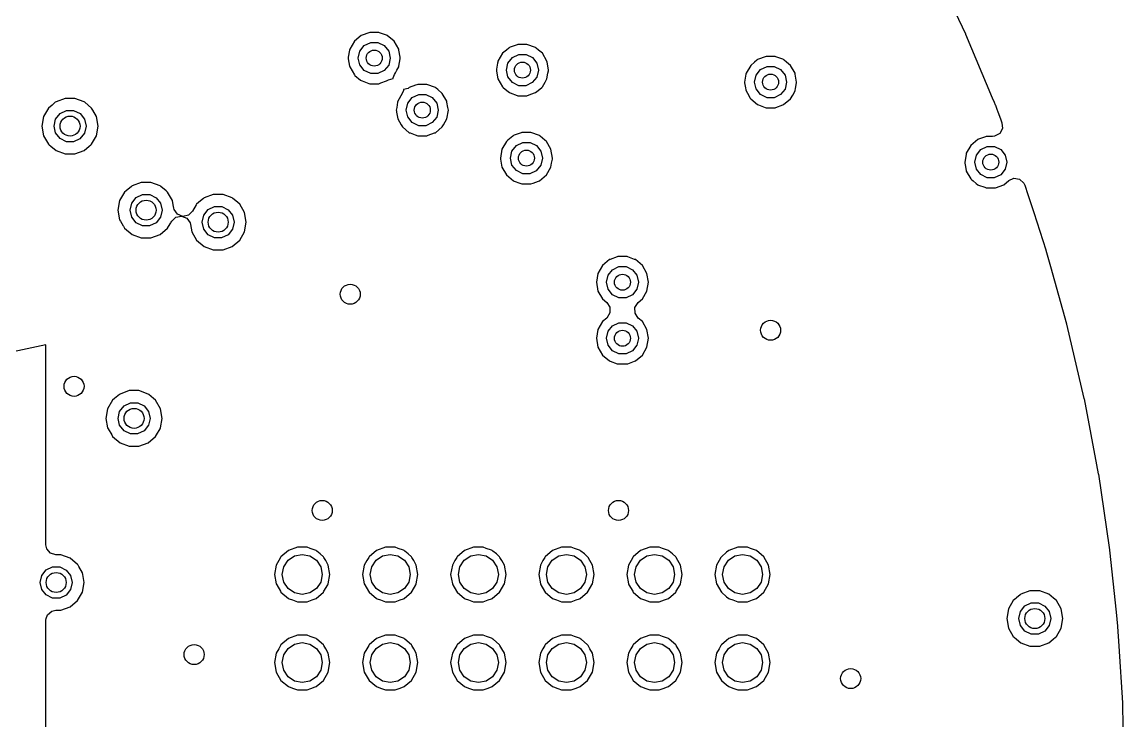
# Model space of a CAD drawing. Extents: x 115.8 to 161.6, y -138.2 to -92.4.
# Drawn here: x 147.8 to 161.55, y -114.53 to -105.8 of the extents above; entities that cross this region are included whole.
import ezdxf

# ---------------------------------------------------------------- set-up
doc = ezdxf.new("R2010")
doc.units = 0
doc.layers.add('BLACK', color=7, linetype='CONTINUOUS')

msp = doc.modelspace()

# ---------------------------------------------------------------- linework, layer by layer
at = {"layer": 'BLACK', "linetype": 'CONTINUOUS'}
for p, q in [((159.177, -105.085), (159.584, -105.949)), ((152.037, -105.968), (151.951, -106.041)), ((152.048, -105.964), (152.037, -105.968)), ((152.133, -105.933), (152.048, -105.964)), ((152.048, -105.964), (152.048, -105.964)), ((152.143, -105.929), (152.133, -105.933)), ((152.133, -105.933), (152.133, -105.933)), ((152.257, -105.929), (152.143, -105.929)), ((152.267, -105.933), (152.257, -105.929)), ((152.352, -105.964), (152.267, -105.933)), ((152.267, -105.933), (152.267, -105.933)), ((152.363, -105.968), (152.352, -105.964)), ((152.352, -105.964), (152.352, -105.964)), ((152.449, -106.041), (152.363, -105.968)), ((159.584, -105.949), (159.586, -105.953)), ((159.586, -105.953), (159.919, -106.746)), ((151.892, -106.15), (151.876, -106.239)), ((151.894, -106.139), (151.892, -106.15)), ((151.892, -106.15), (151.892, -106.15)), ((151.951, -106.041), (151.894, -106.139)), ((152.02, -106.163), (152.075, -106.093)), ((152.075, -106.093), (152.156, -106.055)), ((152.156, -106.055), (152.245, -106.055)), ((152.245, -106.055), (152.325, -106.094)), ((152.325, -106.094), (152.38, -106.163)), ((152.506, -106.139), (152.449, -106.041)), ((152.508, -106.15), (152.506, -106.139)), ((152.524, -106.239), (152.508, -106.15)), ((152.508, -106.15), (152.508, -106.15)), ((153.85, -106.15), (153.801, -106.191)), ((153.879, -106.125), (153.85, -106.15)), ((153.887, -106.118), (153.879, -106.125)), ((153.898, -106.114), (153.887, -106.118)), ((153.983, -106.083), (153.898, -106.114)), ((153.898, -106.114), (153.898, -106.114)), ((153.993, -106.079), (153.983, -106.083)), ((153.983, -106.083), (153.983, -106.083)), ((154.107, -106.079), (153.993, -106.079)), ((154.117, -106.083), (154.107, -106.079)), ((154.202, -106.114), (154.117, -106.083)), ((154.117, -106.083), (154.117, -106.083)), ((154.213, -106.118), (154.202, -106.114)), ((154.202, -106.114), (154.202, -106.114)), ((154.221, -106.125), (154.213, -106.118)), ((154.25, -106.15), (154.221, -106.125)), ((154.299, -106.191), (154.25, -106.15)), ((151.876, -106.239), (151.875, -106.25)), ((151.875, -106.25), (151.876, -106.261)), ((151.876, -106.261), (151.892, -106.35)), ((152, -106.25), (152.02, -106.163)), ((152.02, -106.336), (152, -106.25)), ((152.38, -106.163), (152.4, -106.25)), ((152.4, -106.251), (152.38, -106.337)), ((152.4, -106.25), (152.4, -106.251)), ((152.508, -106.35), (152.524, -106.261)), ((152.525, -106.25), (152.524, -106.239)), ((152.524, -106.261), (152.525, -106.25)), ((153.744, -106.289), (153.742, -106.3)), ((153.801, -106.191), (153.744, -106.289)), ((153.87, -106.313), (153.925, -106.243)), ((153.925, -106.243), (154.006, -106.205)), ((154.006, -106.205), (154.095, -106.205)), ((154.095, -106.205), (154.175, -106.244)), ((154.175, -106.244), (154.23, -106.313)), ((154.356, -106.289), (154.299, -106.191)), ((154.358, -106.3), (154.356, -106.289)), ((156.979, -106.275), (156.95, -106.3)), ((156.987, -106.268), (156.979, -106.275)), ((156.998, -106.264), (156.987, -106.268)), ((157.083, -106.233), (156.998, -106.264)), ((156.998, -106.264), (156.998, -106.264)), ((157.093, -106.23), (157.083, -106.233)), ((157.083, -106.233), (157.083, -106.233)), ((157.207, -106.23), (157.093, -106.23)), ((157.217, -106.233), (157.207, -106.23)), ((157.302, -106.264), (157.217, -106.233)), ((157.217, -106.233), (157.217, -106.233)), ((157.313, -106.268), (157.302, -106.264)), ((157.302, -106.264), (157.302, -106.264)), ((157.321, -106.275), (157.313, -106.268)), ((157.35, -106.3), (157.321, -106.275)), ((151.892, -106.35), (151.894, -106.361)), ((151.894, -106.361), (151.951, -106.459)), ((152.075, -106.406), (152.02, -106.336)), ((152.155, -106.445), (152.075, -106.406)), ((152.324, -106.407), (152.244, -106.445)), ((152.38, -106.337), (152.324, -106.407)), ((152.464, -106.433), (152.483, -106.4)), ((152.483, -106.4), (152.506, -106.361)), ((152.506, -106.361), (152.508, -106.35)), ((153.727, -106.387), (153.725, -106.4)), ((153.725, -106.4), (153.726, -106.411)), ((153.726, -106.411), (153.731, -106.439)), ((153.74, -106.313), (153.727, -106.387)), ((153.742, -106.3), (153.74, -106.313)), ((153.742, -106.3), (153.742, -106.3)), ((153.85, -106.4), (153.87, -106.313)), ((153.87, -106.486), (153.85, -106.4)), ((154.23, -106.313), (154.25, -106.4)), ((154.25, -106.401), (154.23, -106.487)), ((154.25, -106.4), (154.25, -106.401)), ((154.37, -106.371), (154.358, -106.3)), ((154.358, -106.3), (154.358, -106.3)), ((154.369, -106.439), (154.374, -106.411)), ((154.375, -106.4), (154.37, -106.371)), ((154.374, -106.411), (154.375, -106.4)), ((156.901, -106.341), (156.844, -106.439)), ((156.95, -106.3), (156.901, -106.341)), ((156.97, -106.463), (157.025, -106.393)), ((157.025, -106.393), (157.106, -106.355)), ((157.106, -106.355), (157.195, -106.355)), ((157.195, -106.355), (157.275, -106.394)), ((157.275, -106.394), (157.33, -106.463)), ((157.399, -106.341), (157.35, -106.3)), ((157.456, -106.439), (157.399, -106.341)), ((151.951, -106.459), (151.959, -106.466)), ((151.959, -106.466), (152.029, -106.525)), ((152.029, -106.525), (152.037, -106.532)), ((152.037, -106.532), (152.048, -106.536)), ((152.048, -106.536), (152.048, -106.536)), ((152.048, -106.536), (152.133, -106.567)), ((152.244, -106.445), (152.155, -106.445)), ((152.257, -106.57), (152.283, -106.561)), ((152.283, -106.561), (152.352, -106.536)), ((152.352, -106.536), (152.363, -106.532)), ((152.363, -106.532), (152.371, -106.525)), ((152.371, -106.525), (152.377, -106.521)), ((152.377, -106.521), (152.437, -106.507)), ((152.436, -106.496), (152.451, -106.457)), ((152.437, -106.507), (152.436, -106.496)), ((152.451, -106.457), (152.464, -106.433)), ((153.731, -106.439), (153.744, -106.511)), ((153.744, -106.511), (153.801, -106.609)), ((153.925, -106.556), (153.87, -106.486)), ((154.005, -106.595), (153.925, -106.556)), ((154.174, -106.557), (154.094, -106.595)), ((154.23, -106.487), (154.174, -106.557)), ((154.299, -106.609), (154.333, -106.55)), ((154.333, -106.55), (154.356, -106.511)), ((154.356, -106.511), (154.369, -106.439)), ((156.829, -106.525), (156.825, -106.55)), ((156.825, -106.55), (156.826, -106.561)), ((156.826, -106.561), (156.837, -106.623)), ((156.842, -106.45), (156.829, -106.525)), ((156.844, -106.439), (156.842, -106.45)), ((156.842, -106.45), (156.842, -106.45)), ((156.95, -106.55), (156.97, -106.463)), ((156.97, -106.636), (156.95, -106.55)), ((157.33, -106.463), (157.35, -106.55)), ((157.35, -106.551), (157.33, -106.637)), ((157.35, -106.55), (157.35, -106.551)), ((157.458, -106.45), (157.456, -106.439)), ((157.471, -106.525), (157.458, -106.45)), ((157.458, -106.45), (157.458, -106.45)), ((157.461, -106.631), (157.474, -106.561)), ((157.475, -106.55), (157.471, -106.525)), ((157.474, -106.561), (157.475, -106.55)), ((152.133, -106.567), (152.143, -106.57)), ((152.143, -106.57), (152.257, -106.57)), ((152.549, -106.693), (152.494, -106.789)), ((152.564, -106.654), (152.549, -106.693)), ((152.623, -106.629), (152.563, -106.643)), ((152.563, -106.643), (152.564, -106.654)), ((152.629, -106.625), (152.623, -106.629)), ((152.637, -106.618), (152.629, -106.625)), ((152.714, -106.59), (152.637, -106.618)), ((152.733, -106.583), (152.714, -106.59)), ((152.743, -106.579), (152.733, -106.583)), ((152.733, -106.583), (152.733, -106.583)), ((152.857, -106.579), (152.743, -106.579)), ((152.867, -106.583), (152.857, -106.579)), ((152.952, -106.614), (152.867, -106.583)), ((152.867, -106.583), (152.867, -106.583)), ((152.963, -106.618), (152.952, -106.614)), ((152.952, -106.614), (152.952, -106.614)), ((152.971, -106.625), (152.963, -106.618)), ((152.993, -106.643), (152.971, -106.625)), ((153.049, -106.691), (152.993, -106.643)), ((153.106, -106.789), (153.049, -106.691)), ((153.801, -106.609), (153.809, -106.616)), ((153.809, -106.616), (153.854, -106.654)), ((153.854, -106.654), (153.887, -106.682)), ((153.887, -106.682), (153.898, -106.686)), ((153.898, -106.686), (153.898, -106.686)), ((153.898, -106.686), (153.983, -106.717)), ((154.094, -106.595), (154.005, -106.595)), ((154.136, -106.71), (154.202, -106.686)), ((154.202, -106.686), (154.213, -106.682)), ((154.202, -106.686), (154.202, -106.686)), ((154.213, -106.682), (154.246, -106.654)), ((154.246, -106.654), (154.291, -106.616)), ((154.291, -106.616), (154.299, -106.609)), ((156.837, -106.623), (156.842, -106.648)), ((156.842, -106.648), (156.844, -106.661)), ((156.844, -106.661), (156.876, -106.717)), ((157.025, -106.706), (156.97, -106.636)), ((157.33, -106.637), (157.274, -106.707)), ((157.426, -106.712), (157.456, -106.661)), ((157.456, -106.661), (157.457, -106.654)), ((157.457, -106.654), (157.461, -106.631)), ((148.175, -106.838), (148.131, -106.874)), ((148.216, -106.803), (148.175, -106.838)), ((148.225, -106.796), (148.216, -106.803)), ((148.339, -106.754), (148.225, -106.796)), ((148.461, -106.754), (148.339, -106.754)), ((148.575, -106.796), (148.461, -106.754)), ((148.584, -106.803), (148.575, -106.796)), ((148.625, -106.838), (148.584, -106.803)), ((148.669, -106.874), (148.625, -106.838)), ((152.492, -106.8), (152.48, -106.867)), ((152.494, -106.789), (152.492, -106.8)), ((152.492, -106.8), (152.492, -106.8)), ((152.6, -106.9), (152.62, -106.813)), ((152.62, -106.813), (152.675, -106.743)), ((152.675, -106.743), (152.756, -106.705)), ((152.756, -106.705), (152.845, -106.705)), ((152.845, -106.705), (152.925, -106.744)), ((152.925, -106.744), (152.98, -106.813)), ((152.98, -106.813), (153, -106.9)), ((153.108, -106.8), (153.106, -106.789)), ((153.12, -106.867), (153.108, -106.8)), ((153.108, -106.8), (153.108, -106.8)), ((153.983, -106.717), (153.993, -106.721)), ((153.993, -106.721), (154.107, -106.721)), ((154.107, -106.721), (154.136, -106.71)), ((156.876, -106.717), (156.892, -106.745)), ((156.892, -106.745), (156.901, -106.759)), ((156.901, -106.759), (156.987, -106.832)), ((156.987, -106.832), (156.998, -106.836)), ((156.998, -106.836), (156.998, -106.836)), ((156.998, -106.836), (157.083, -106.867)), ((157.105, -106.745), (157.025, -106.706)), ((157.194, -106.745), (157.105, -106.745)), ((157.274, -106.707), (157.194, -106.745)), ((157.217, -106.867), (157.302, -106.836)), ((157.302, -106.836), (157.313, -106.832)), ((157.302, -106.836), (157.302, -106.836)), ((157.313, -106.832), (157.399, -106.759)), ((157.399, -106.759), (157.426, -106.712)), ((159.919, -106.746), (159.941, -106.8)), ((159.941, -106.8), (159.955, -106.833)), ((159.955, -106.833), (159.957, -106.838)), ((159.957, -106.838), (159.976, -106.889)), ((148.131, -106.874), (148.07, -106.98)), ((148.22, -107.013), (148.275, -106.943)), ((148.275, -106.943), (148.356, -106.905)), ((148.356, -106.905), (148.445, -106.905)), ((148.445, -106.905), (148.525, -106.944)), ((148.525, -106.944), (148.58, -107.013)), ((148.683, -106.9), (148.669, -106.874)), ((148.73, -106.98), (148.683, -106.9)), ((152.48, -106.867), (152.475, -106.9)), ((152.475, -106.9), (152.476, -106.911)), ((152.476, -106.911), (152.479, -106.927)), ((152.479, -106.927), (152.494, -107.011)), ((152.62, -106.986), (152.6, -106.9)), ((153, -106.901), (152.98, -106.987)), ((153, -106.9), (153, -106.901)), ((153.106, -107.011), (153.125, -106.9)), ((153.125, -106.9), (153.12, -106.867)), ((157.083, -106.867), (157.093, -106.87)), ((157.093, -106.87), (157.207, -106.87)), ((157.207, -106.87), (157.217, -106.867)), ((159.976, -106.889), (159.988, -106.921)), ((159.988, -106.921), (160.022, -107.011)), ((148.07, -106.98), (148.049, -107.1)), ((148.049, -107.1), (148.07, -107.22)), ((148.2, -107.1), (148.22, -107.013)), ((148.22, -107.186), (148.2, -107.1)), ((148.58, -107.013), (148.6, -107.1)), ((148.6, -107.101), (148.58, -107.187)), ((148.6, -107.1), (148.6, -107.101)), ((148.751, -107.1), (148.73, -106.98)), ((148.73, -107.22), (148.751, -107.1)), ((152.494, -107.011), (152.536, -107.083)), ((152.536, -107.083), (152.544, -107.098)), ((152.544, -107.098), (152.551, -107.109)), ((152.551, -107.109), (152.637, -107.182)), ((152.675, -107.056), (152.62, -106.986)), ((152.755, -107.095), (152.675, -107.056)), ((152.844, -107.095), (152.755, -107.095)), ((152.924, -107.057), (152.844, -107.095)), ((152.98, -106.987), (152.924, -107.057)), ((152.963, -107.182), (153.049, -107.109)), ((153.049, -107.109), (153.056, -107.098)), ((153.056, -107.098), (153.064, -107.083)), ((153.064, -107.083), (153.106, -107.011)), ((160.022, -107.011), (160.04, -107.06)), ((160.04, -107.06), (160.045, -107.13)), ((148.07, -107.22), (148.131, -107.326)), ((148.275, -107.256), (148.22, -107.186)), ((148.58, -107.187), (148.524, -107.257)), ((148.669, -107.326), (148.73, -107.22)), ((152.637, -107.182), (152.648, -107.186)), ((152.648, -107.186), (152.648, -107.186)), ((152.648, -107.186), (152.712, -107.209)), ((152.712, -107.209), (152.743, -107.221)), ((152.743, -107.221), (152.857, -107.221)), ((152.857, -107.221), (152.873, -107.214)), ((152.873, -107.214), (152.952, -107.186)), ((152.952, -107.186), (152.963, -107.182)), ((152.952, -107.186), (152.952, -107.186)), ((153.929, -107.225), (153.869, -107.275)), ((153.937, -107.218), (153.929, -107.225)), ((153.948, -107.214), (153.937, -107.218)), ((154.033, -107.183), (153.948, -107.214)), ((153.948, -107.214), (153.948, -107.214)), ((154.043, -107.179), (154.033, -107.183)), ((154.033, -107.183), (154.033, -107.183)), ((154.157, -107.179), (154.043, -107.179)), ((154.167, -107.183), (154.157, -107.179)), ((154.252, -107.214), (154.167, -107.183)), ((154.167, -107.183), (154.167, -107.183)), ((154.263, -107.218), (154.252, -107.214)), ((154.252, -107.214), (154.252, -107.214)), ((154.271, -107.225), (154.263, -107.218)), ((154.331, -107.275), (154.271, -107.225)), ((159.833, -107.233), (159.748, -107.264)), ((159.843, -107.23), (159.833, -107.233)), ((159.833, -107.233), (159.833, -107.233)), ((159.922, -107.23), (159.843, -107.23)), ((159.948, -107.227), (159.922, -107.23)), ((160.011, -107.193), (159.948, -107.227)), ((160.045, -107.13), (160.011, -107.193)), ((148.131, -107.326), (148.14, -107.333)), ((148.14, -107.333), (148.14, -107.333)), ((148.14, -107.333), (148.161, -107.35)), ((148.161, -107.35), (148.225, -107.404)), ((148.355, -107.295), (148.275, -107.256)), ((148.444, -107.295), (148.355, -107.295)), ((148.524, -107.257), (148.444, -107.295)), ((148.575, -107.404), (148.639, -107.35)), ((148.639, -107.35), (148.66, -107.333)), ((148.66, -107.333), (148.669, -107.326)), ((148.66, -107.333), (148.66, -107.333)), ((153.794, -107.389), (153.775, -107.5)), ((153.851, -107.291), (153.794, -107.389)), ((153.869, -107.275), (153.851, -107.291)), ((153.92, -107.413), (153.975, -107.343)), ((153.975, -107.343), (154.056, -107.305)), ((154.056, -107.305), (154.145, -107.305)), ((154.145, -107.305), (154.225, -107.344)), ((154.225, -107.344), (154.28, -107.413)), ((154.349, -107.291), (154.331, -107.275)), ((154.406, -107.389), (154.349, -107.291)), ((154.425, -107.5), (154.406, -107.389)), ((159.651, -107.341), (159.594, -107.439)), ((159.737, -107.268), (159.651, -107.341)), ((159.748, -107.264), (159.737, -107.268)), ((159.748, -107.264), (159.748, -107.264)), ((159.775, -107.393), (159.856, -107.355)), ((159.856, -107.355), (159.945, -107.355)), ((159.945, -107.355), (160.025, -107.394)), ((148.225, -107.404), (148.339, -107.445)), ((148.339, -107.445), (148.461, -107.445)), ((148.461, -107.445), (148.575, -107.404)), ((153.775, -107.5), (153.776, -107.511)), ((153.776, -107.511), (153.785, -107.561)), ((153.9, -107.5), (153.92, -107.413)), ((153.92, -107.586), (153.9, -107.5)), ((154.28, -107.413), (154.3, -107.5)), ((154.3, -107.501), (154.28, -107.587)), ((154.3, -107.5), (154.3, -107.501)), ((154.415, -107.561), (154.424, -107.511)), ((154.424, -107.511), (154.425, -107.5)), ((159.583, -107.503), (159.575, -107.55)), ((159.592, -107.45), (159.583, -107.503)), ((159.594, -107.439), (159.592, -107.45)), ((159.592, -107.45), (159.592, -107.45)), ((159.7, -107.55), (159.72, -107.463)), ((159.72, -107.463), (159.775, -107.393)), ((160.025, -107.394), (160.08, -107.463)), ((160.08, -107.463), (160.1, -107.55)), ((153.785, -107.561), (153.794, -107.611)), ((153.794, -107.611), (153.851, -107.709)), ((153.975, -107.656), (153.92, -107.586)), ((154.055, -107.695), (153.975, -107.656)), ((154.224, -107.657), (154.144, -107.695)), ((154.28, -107.587), (154.224, -107.657)), ((154.349, -107.709), (154.406, -107.611)), ((154.406, -107.611), (154.415, -107.561)), ((159.575, -107.55), (159.576, -107.561)), ((159.576, -107.561), (159.581, -107.584)), ((159.581, -107.584), (159.593, -107.656)), ((159.593, -107.656), (159.594, -107.661)), ((159.594, -107.661), (159.651, -107.759)), ((159.72, -107.636), (159.7, -107.55)), ((159.775, -107.706), (159.72, -107.636)), ((160.08, -107.637), (160.024, -107.707)), ((160.1, -107.551), (160.08, -107.637)), ((160.1, -107.55), (160.1, -107.551)), ((153.851, -107.709), (153.937, -107.782)), ((153.937, -107.782), (153.948, -107.786)), ((153.948, -107.786), (153.948, -107.786)), ((153.948, -107.786), (154.017, -107.811)), ((154.144, -107.695), (154.055, -107.695)), ((154.183, -107.811), (154.252, -107.786)), ((154.252, -107.786), (154.263, -107.782)), ((154.252, -107.786), (154.252, -107.786)), ((154.263, -107.782), (154.349, -107.709)), ((159.651, -107.759), (159.659, -107.766)), ((159.659, -107.766), (159.678, -107.782)), ((159.678, -107.782), (159.719, -107.817)), ((159.855, -107.745), (159.775, -107.706)), ((159.944, -107.745), (159.855, -107.745)), ((160.024, -107.707), (159.944, -107.745)), ((160.063, -107.832), (160.124, -107.781)), ((160.124, -107.781), (160.189, -107.752)), ((160.189, -107.752), (160.259, -107.763)), ((160.259, -107.763), (160.312, -107.811)), ((149.081, -107.924), (149.02, -108.03)), ((149.1, -107.909), (149.081, -107.924)), ((149.166, -107.853), (149.1, -107.909)), ((149.175, -107.846), (149.166, -107.853)), ((149.289, -107.804), (149.175, -107.846)), ((149.411, -107.804), (149.289, -107.804)), ((149.525, -107.846), (149.411, -107.804)), ((149.534, -107.853), (149.525, -107.846)), ((149.6, -107.909), (149.534, -107.853)), ((149.619, -107.924), (149.6, -107.909)), ((149.68, -108.03), (149.619, -107.924)), ((154.017, -107.811), (154.043, -107.82)), ((154.043, -107.82), (154.157, -107.82)), ((154.157, -107.82), (154.183, -107.811)), ((159.719, -107.817), (159.737, -107.832)), ((159.737, -107.832), (159.748, -107.836)), ((159.748, -107.836), (159.748, -107.836)), ((159.748, -107.836), (159.826, -107.864)), ((159.826, -107.864), (159.833, -107.867)), ((159.833, -107.867), (159.843, -107.87)), ((159.843, -107.87), (159.957, -107.87)), ((159.957, -107.87), (159.973, -107.865)), ((159.973, -107.865), (160.052, -107.836)), ((160.052, -107.836), (160.063, -107.832)), ((160.052, -107.836), (160.052, -107.836)), ((160.312, -107.811), (160.325, -107.838)), ((160.325, -107.838), (160.362, -107.954)), ((149.02, -108.03), (148.999, -108.15)), ((149.15, -108.15), (149.17, -108.063)), ((149.17, -108.063), (149.225, -107.993)), ((149.225, -107.993), (149.306, -107.955)), ((149.306, -107.955), (149.395, -107.955)), ((149.395, -107.955), (149.475, -107.994)), ((149.475, -107.994), (149.53, -108.063)), ((149.53, -108.063), (149.55, -108.15)), ((149.689, -108.084), (149.68, -108.03)), ((149.981, -108.074), (149.976, -108.084)), ((150.031, -108.033), (149.981, -108.074)), ((150.066, -108.003), (150.031, -108.033)), ((150.075, -107.996), (150.066, -108.003)), ((150.189, -107.954), (150.075, -107.996)), ((150.311, -107.954), (150.189, -107.954)), ((150.425, -107.996), (150.311, -107.954)), ((150.434, -108.003), (150.425, -107.996)), ((150.469, -108.033), (150.434, -108.003)), ((150.519, -108.074), (150.469, -108.033)), ((150.58, -108.18), (150.519, -108.074)), ((160.362, -107.954), (160.436, -108.18)), ((148.999, -108.15), (149.02, -108.27)), ((149.17, -108.236), (149.15, -108.15)), ((149.55, -108.151), (149.53, -108.237)), ((149.55, -108.15), (149.55, -108.151)), ((149.696, -108.123), (149.689, -108.084)), ((149.701, -108.143), (149.696, -108.123)), ((149.742, -108.2), (149.701, -108.143)), ((149.808, -108.227), (149.742, -108.2)), ((149.878, -108.213), (149.808, -108.227)), ((149.929, -108.164), (149.878, -108.213)), ((149.976, -108.084), (149.929, -108.164)), ((149.976, -108.084), (149.976, -108.084)), ((150.05, -108.3), (150.07, -108.213)), ((150.07, -108.213), (150.125, -108.143)), ((150.125, -108.143), (150.206, -108.105)), ((150.206, -108.105), (150.295, -108.105)), ((150.295, -108.105), (150.375, -108.144)), ((150.375, -108.144), (150.43, -108.213)), ((150.43, -108.213), (150.45, -108.3)), ((150.601, -108.3), (150.58, -108.18)), ((160.436, -108.18), (160.586, -108.644)), ((149.02, -108.27), (149.031, -108.289)), ((149.031, -108.289), (149.064, -108.345)), ((149.064, -108.345), (149.066, -108.348)), ((149.066, -108.348), (149.081, -108.376)), ((149.225, -108.306), (149.17, -108.236)), ((149.305, -108.345), (149.225, -108.306)), ((149.394, -108.345), (149.305, -108.345)), ((149.474, -108.307), (149.394, -108.345)), ((149.53, -108.237), (149.474, -108.307)), ((149.63, -108.355), (149.658, -108.307)), ((149.658, -108.307), (149.662, -108.3)), ((149.662, -108.3), (149.671, -108.286)), ((149.671, -108.286), (149.722, -108.237)), ((149.722, -108.237), (149.792, -108.223)), ((149.792, -108.223), (149.858, -108.25)), ((149.858, -108.25), (149.899, -108.307)), ((149.899, -108.307), (149.904, -108.327)), ((149.904, -108.327), (149.92, -108.42)), ((150.07, -108.386), (150.05, -108.3)), ((150.45, -108.301), (150.43, -108.387)), ((150.45, -108.3), (150.45, -108.301)), ((150.58, -108.42), (150.601, -108.3)), ((149.081, -108.376), (149.175, -108.454)), ((149.175, -108.454), (149.289, -108.495)), ((149.411, -108.495), (149.525, -108.454)), ((149.525, -108.454), (149.619, -108.376)), ((149.619, -108.376), (149.63, -108.355)), ((149.92, -108.42), (149.981, -108.526)), ((150.125, -108.456), (150.07, -108.386)), ((150.205, -108.495), (150.125, -108.456)), ((150.374, -108.457), (150.294, -108.495)), ((150.43, -108.387), (150.374, -108.457)), ((150.519, -108.526), (150.58, -108.42)), ((149.289, -108.495), (149.411, -108.495)), ((149.981, -108.526), (150.075, -108.604)), ((150.075, -108.604), (150.189, -108.645)), ((150.294, -108.495), (150.205, -108.495)), ((150.311, -108.645), (150.425, -108.604)), ((150.425, -108.604), (150.519, -108.526)), ((150.189, -108.645), (150.311, -108.645)), ((155.148, -108.764), (155.137, -108.768)), ((155.233, -108.733), (155.148, -108.764)), ((155.148, -108.764), (155.148, -108.764)), ((155.243, -108.73), (155.233, -108.733)), ((155.233, -108.733), (155.233, -108.733)), ((155.357, -108.73), (155.243, -108.73)), ((155.367, -108.733), (155.357, -108.73)), ((155.452, -108.764), (155.367, -108.733)), ((155.367, -108.733), (155.367, -108.733)), ((155.463, -108.768), (155.452, -108.764)), ((155.452, -108.764), (155.452, -108.764)), ((160.586, -108.644), (160.588, -108.649)), ((160.588, -108.649), (160.645, -108.855)), ((155.051, -108.841), (154.994, -108.939)), ((155.137, -108.768), (155.051, -108.841)), ((155.12, -108.963), (155.175, -108.893)), ((155.175, -108.893), (155.256, -108.855)), ((155.256, -108.855), (155.345, -108.855)), ((155.345, -108.855), (155.425, -108.894)), ((155.425, -108.894), (155.48, -108.963)), ((155.549, -108.841), (155.463, -108.768)), ((155.606, -108.939), (155.549, -108.841)), ((160.645, -108.855), (160.844, -109.568)), ((154.994, -108.939), (154.975, -109.05)), ((155.1, -109.05), (155.12, -108.963)), ((155.48, -108.963), (155.5, -109.05)), ((155.625, -109.05), (155.606, -108.939)), ((154.975, -109.05), (154.994, -109.161)), ((154.994, -109.161), (155.051, -109.259)), ((155.12, -109.136), (155.1, -109.05)), ((155.175, -109.206), (155.12, -109.136)), ((155.48, -109.137), (155.424, -109.207)), ((155.5, -109.051), (155.48, -109.137)), ((155.5, -109.05), (155.5, -109.051)), ((155.549, -109.259), (155.606, -109.161)), ((155.606, -109.161), (155.625, -109.05)), ((155.051, -109.259), (155.103, -109.303)), ((155.103, -109.303), (155.143, -109.363)), ((155.255, -109.245), (155.175, -109.206)), ((155.344, -109.245), (155.255, -109.245)), ((155.424, -109.207), (155.344, -109.245)), ((155.456, -109.366), (155.497, -109.303)), ((155.497, -109.303), (155.549, -109.259)), ((155.144, -109.434), (155.103, -109.497)), ((155.143, -109.363), (155.144, -109.434)), ((155.457, -109.437), (155.456, -109.366)), ((155.497, -109.497), (155.457, -109.437)), ((155.051, -109.541), (154.994, -109.639)), ((155.103, -109.497), (155.051, -109.541)), ((155.175, -109.593), (155.256, -109.555)), ((155.256, -109.555), (155.345, -109.555)), ((155.345, -109.555), (155.425, -109.594)), ((155.549, -109.541), (155.497, -109.497)), ((155.606, -109.639), (155.549, -109.541)), ((160.844, -109.568), (160.846, -109.573)), ((160.846, -109.573), (161.063, -110.501)), ((154.994, -109.639), (154.975, -109.75)), ((155.1, -109.75), (155.12, -109.663)), ((155.12, -109.663), (155.175, -109.593)), ((155.425, -109.594), (155.48, -109.663)), ((155.48, -109.663), (155.5, -109.75)), ((155.625, -109.75), (155.606, -109.639)), ((148.098, -109.833), (147.574, -109.945)), ((148.098, -112.328), (148.098, -109.833)), ((154.975, -109.75), (154.994, -109.861)), ((154.994, -109.861), (155.051, -109.959)), ((155.12, -109.836), (155.1, -109.75)), ((155.175, -109.906), (155.12, -109.836)), ((155.48, -109.837), (155.424, -109.907)), ((155.5, -109.751), (155.48, -109.837)), ((155.5, -109.75), (155.5, -109.751)), ((155.549, -109.959), (155.606, -109.861)), ((155.606, -109.861), (155.625, -109.75)), ((155.051, -109.959), (155.137, -110.032)), ((155.255, -109.945), (155.175, -109.906)), ((155.344, -109.945), (155.255, -109.945)), ((155.424, -109.907), (155.344, -109.945)), ((155.463, -110.032), (155.549, -109.959)), ((155.137, -110.032), (155.148, -110.036)), ((155.148, -110.036), (155.148, -110.036)), ((155.148, -110.036), (155.233, -110.067)), ((155.233, -110.067), (155.243, -110.07)), ((155.243, -110.07), (155.357, -110.07)), ((155.357, -110.07), (155.367, -110.067)), ((155.367, -110.067), (155.452, -110.036)), ((155.452, -110.036), (155.463, -110.032)), ((155.452, -110.036), (155.452, -110.036)), ((149.139, -110.404), (149.025, -110.446)), ((149.261, -110.404), (149.139, -110.404)), ((149.375, -110.446), (149.261, -110.404)), ((148.931, -110.524), (148.87, -110.63)), ((148.956, -110.504), (148.931, -110.524)), ((149.016, -110.453), (148.956, -110.504)), ((149.025, -110.446), (149.016, -110.453)), ((149.384, -110.453), (149.375, -110.446)), ((149.444, -110.504), (149.384, -110.453)), ((149.469, -110.524), (149.444, -110.504)), ((149.53, -110.63), (149.469, -110.524)), ((161.063, -110.501), (161.065, -110.506)), ((161.065, -110.506), (161.149, -110.95)), ((148.87, -110.63), (148.849, -110.75)), ((149, -110.75), (149.02, -110.663)), ((149.02, -110.663), (149.075, -110.593)), ((149.075, -110.593), (149.156, -110.555)), ((149.156, -110.555), (149.245, -110.555)), ((149.245, -110.555), (149.325, -110.594)), ((149.325, -110.594), (149.38, -110.663)), ((149.38, -110.663), (149.4, -110.75)), ((149.551, -110.75), (149.53, -110.63)), ((148.849, -110.75), (148.87, -110.87)), ((149.02, -110.836), (149, -110.75)), ((149.4, -110.751), (149.38, -110.837)), ((149.4, -110.75), (149.4, -110.751)), ((149.53, -110.87), (149.551, -110.75)), ((148.87, -110.87), (148.876, -110.88)), ((148.876, -110.88), (148.921, -110.957)), ((148.921, -110.957), (148.931, -110.976)), ((149.075, -110.906), (149.02, -110.836)), ((149.155, -110.945), (149.075, -110.906)), ((149.244, -110.945), (149.155, -110.945)), ((149.324, -110.907), (149.244, -110.945)), ((149.38, -110.837), (149.324, -110.907)), ((149.469, -110.976), (149.479, -110.957)), ((149.479, -110.957), (149.524, -110.88)), ((149.524, -110.88), (149.53, -110.87)), ((161.149, -110.95), (161.222, -111.332)), ((148.931, -110.976), (149.025, -111.054)), ((149.025, -111.054), (149.139, -111.096)), ((149.139, -111.096), (149.261, -111.096)), ((149.261, -111.096), (149.375, -111.054)), ((149.375, -111.054), (149.469, -110.976)), ((161.222, -111.332), (161.243, -111.443)), ((161.243, -111.443), (161.244, -111.449)), ((161.244, -111.449), (161.379, -112.363)), ((148.109, -112.381), (148.098, -112.328)), ((148.156, -112.434), (148.109, -112.381)), ((148.224, -112.454), (148.156, -112.434)), ((148.287, -112.454), (148.224, -112.454)), ((148.402, -112.496), (148.287, -112.454)), ((151.035, -112.478), (151.03, -112.487)), ((151.127, -112.401), (151.035, -112.478)), ((151.123, -112.523), (151.204, -112.469)), ((151.24, -112.359), (151.127, -112.401)), ((151.204, -112.469), (151.3, -112.45)), ((151.36, -112.359), (151.24, -112.359)), ((151.3, -112.45), (151.396, -112.469)), ((151.399, -112.374), (151.36, -112.359)), ((151.396, -112.469), (151.477, -112.523)), ((151.463, -112.397), (151.399, -112.374)), ((151.473, -112.401), (151.463, -112.397)), ((151.463, -112.397), (151.463, -112.397)), ((151.481, -112.408), (151.473, -112.401)), ((151.525, -112.444), (151.481, -112.408)), ((151.565, -112.478), (151.525, -112.444)), ((151.57, -112.487), (151.565, -112.478)), ((152.135, -112.478), (152.13, -112.487)), ((152.227, -112.401), (152.135, -112.478)), ((152.223, -112.523), (152.304, -112.469)), ((152.34, -112.359), (152.227, -112.401)), ((152.304, -112.469), (152.4, -112.45)), ((152.46, -112.359), (152.34, -112.359)), ((152.4, -112.45), (152.496, -112.469)), ((152.499, -112.374), (152.46, -112.359)), ((152.496, -112.469), (152.577, -112.523)), ((152.563, -112.397), (152.499, -112.374)), ((152.573, -112.401), (152.563, -112.397)), ((152.563, -112.397), (152.563, -112.397)), ((152.581, -112.408), (152.573, -112.401)), ((152.625, -112.444), (152.581, -112.408)), ((152.665, -112.478), (152.625, -112.444)), ((152.67, -112.487), (152.665, -112.478)), ((153.235, -112.478), (153.23, -112.487)), ((153.327, -112.401), (153.235, -112.478)), ((153.323, -112.523), (153.404, -112.469)), ((153.44, -112.359), (153.327, -112.401)), ((153.404, -112.469), (153.5, -112.45)), ((153.56, -112.359), (153.44, -112.359)), ((153.5, -112.45), (153.596, -112.469)), ((153.599, -112.374), (153.56, -112.359)), ((153.596, -112.469), (153.677, -112.523)), ((153.663, -112.397), (153.599, -112.374)), ((153.673, -112.401), (153.663, -112.397)), ((153.663, -112.397), (153.663, -112.397)), ((153.681, -112.408), (153.673, -112.401)), ((153.725, -112.444), (153.681, -112.408)), ((153.765, -112.478), (153.725, -112.444)), ((153.77, -112.487), (153.765, -112.478)), ((154.335, -112.478), (154.33, -112.487)), ((154.427, -112.401), (154.335, -112.478)), ((154.423, -112.523), (154.504, -112.469)), ((154.54, -112.359), (154.427, -112.401)), ((154.504, -112.469), (154.6, -112.45)), ((154.66, -112.359), (154.54, -112.359)), ((154.6, -112.45), (154.696, -112.469)), ((154.699, -112.374), (154.66, -112.359)), ((154.696, -112.469), (154.777, -112.523)), ((154.763, -112.397), (154.699, -112.374)), ((154.773, -112.401), (154.763, -112.397)), ((154.763, -112.397), (154.763, -112.397)), ((154.781, -112.408), (154.773, -112.401)), ((154.825, -112.444), (154.781, -112.408)), ((154.865, -112.478), (154.825, -112.444)), ((154.87, -112.487), (154.865, -112.478)), ((155.435, -112.478), (155.43, -112.487)), ((155.527, -112.401), (155.435, -112.478)), ((155.523, -112.523), (155.604, -112.469)), ((155.64, -112.359), (155.527, -112.401)), ((155.604, -112.469), (155.7, -112.45)), ((155.76, -112.359), (155.64, -112.359)), ((155.7, -112.45), (155.796, -112.469)), ((155.799, -112.374), (155.76, -112.359)), ((155.796, -112.469), (155.877, -112.523)), ((155.863, -112.397), (155.799, -112.374)), ((155.873, -112.401), (155.863, -112.397)), ((155.863, -112.397), (155.863, -112.397)), ((155.881, -112.408), (155.873, -112.401)), ((155.925, -112.444), (155.881, -112.408)), ((155.965, -112.478), (155.925, -112.444)), ((155.97, -112.487), (155.965, -112.478)), ((156.535, -112.478), (156.53, -112.487)), ((156.6, -112.423), (156.535, -112.478)), ((156.627, -112.401), (156.6, -112.423)), ((156.623, -112.523), (156.704, -112.469)), ((156.74, -112.359), (156.627, -112.401)), ((156.704, -112.469), (156.8, -112.45)), ((156.86, -112.359), (156.74, -112.359)), ((156.8, -112.45), (156.896, -112.469)), ((156.899, -112.374), (156.86, -112.359)), ((156.896, -112.469), (156.977, -112.523)), ((156.95, -112.392), (156.899, -112.374)), ((156.963, -112.397), (156.95, -112.392)), ((156.973, -112.401), (156.963, -112.397)), ((156.963, -112.397), (156.963, -112.397)), ((157.065, -112.478), (156.973, -112.401)), ((157.125, -112.582), (157.065, -112.478)), ((161.379, -112.363), (161.384, -112.392)), ((161.384, -112.392), (161.384, -112.397)), ((161.384, -112.397), (161.465, -113.171)), ((148.102, -112.643), (148.182, -112.605)), ((148.182, -112.605), (148.271, -112.605)), ((148.271, -112.605), (148.351, -112.644)), ((148.495, -112.574), (148.402, -112.496)), ((148.501, -112.584), (148.495, -112.574)), ((148.51, -112.601), (148.501, -112.584)), ((148.501, -112.584), (148.501, -112.584)), ((148.556, -112.68), (148.51, -112.601)), ((150.975, -112.582), (150.954, -112.7)), ((151.007, -112.527), (150.975, -112.582)), ((151.03, -112.487), (151.007, -112.527)), ((151.03, -112.487), (151.03, -112.487)), ((151.05, -112.7), (151.069, -112.604)), ((151.069, -112.604), (151.123, -112.523)), ((151.477, -112.523), (151.531, -112.604)), ((151.531, -112.604), (151.55, -112.7)), ((151.593, -112.527), (151.57, -112.487)), ((151.57, -112.487), (151.57, -112.487)), ((151.625, -112.582), (151.593, -112.527)), ((151.646, -112.7), (151.625, -112.582)), ((152.075, -112.582), (152.054, -112.7)), ((152.107, -112.527), (152.075, -112.582)), ((152.13, -112.487), (152.107, -112.527)), ((152.13, -112.487), (152.13, -112.487)), ((152.15, -112.7), (152.169, -112.604)), ((152.169, -112.604), (152.223, -112.523)), ((152.577, -112.523), (152.631, -112.604)), ((152.631, -112.604), (152.65, -112.7)), ((152.693, -112.527), (152.67, -112.487)), ((152.67, -112.487), (152.67, -112.487)), ((152.725, -112.582), (152.693, -112.527)), ((152.746, -112.7), (152.725, -112.582)), ((153.175, -112.582), (153.154, -112.7)), ((153.207, -112.527), (153.175, -112.582)), ((153.23, -112.487), (153.207, -112.527)), ((153.23, -112.487), (153.23, -112.487)), ((153.25, -112.7), (153.269, -112.604)), ((153.269, -112.604), (153.323, -112.523)), ((153.677, -112.523), (153.731, -112.604)), ((153.731, -112.604), (153.75, -112.7)), ((153.793, -112.527), (153.77, -112.487)), ((153.77, -112.487), (153.77, -112.487)), ((153.825, -112.582), (153.793, -112.527)), ((153.846, -112.7), (153.825, -112.582)), ((154.275, -112.582), (154.254, -112.7)), ((154.307, -112.527), (154.275, -112.582)), ((154.33, -112.487), (154.307, -112.527)), ((154.33, -112.487), (154.33, -112.487)), ((154.35, -112.7), (154.369, -112.604)), ((154.369, -112.604), (154.423, -112.523)), ((154.777, -112.523), (154.831, -112.604)), ((154.831, -112.604), (154.85, -112.7)), ((154.893, -112.527), (154.87, -112.487)), ((154.87, -112.487), (154.87, -112.487)), ((154.925, -112.582), (154.893, -112.527)), ((154.946, -112.7), (154.925, -112.582)), ((155.375, -112.582), (155.354, -112.7)), ((155.407, -112.527), (155.375, -112.582)), ((155.43, -112.487), (155.407, -112.527)), ((155.43, -112.487), (155.43, -112.487)), ((155.45, -112.7), (155.469, -112.604)), ((155.469, -112.604), (155.523, -112.523)), ((155.877, -112.523), (155.931, -112.604)), ((155.931, -112.604), (155.95, -112.7)), ((155.993, -112.527), (155.97, -112.487)), ((155.97, -112.487), (155.97, -112.487)), ((156.025, -112.582), (155.993, -112.527)), ((156.046, -112.7), (156.025, -112.582)), ((156.475, -112.582), (156.454, -112.7)), ((156.507, -112.527), (156.475, -112.582)), ((156.53, -112.487), (156.507, -112.527)), ((156.53, -112.487), (156.53, -112.487)), ((156.55, -112.7), (156.569, -112.604)), ((156.569, -112.604), (156.623, -112.523)), ((156.977, -112.523), (157.031, -112.604)), ((157.031, -112.604), (157.05, -112.7)), ((157.146, -112.7), (157.125, -112.582)), ((148.027, -112.8), (148.047, -112.713)), ((148.047, -112.713), (148.102, -112.643)), ((148.351, -112.644), (148.407, -112.713)), ((148.407, -112.713), (148.427, -112.8)), ((148.56, -112.7), (148.556, -112.68)), ((148.577, -112.8), (148.56, -112.7)), ((150.954, -112.7), (150.975, -112.818)), ((151.069, -112.796), (151.05, -112.7)), ((151.55, -112.7), (151.531, -112.796)), ((151.625, -112.818), (151.646, -112.7)), ((152.054, -112.7), (152.075, -112.818)), ((152.169, -112.796), (152.15, -112.7)), ((152.65, -112.7), (152.631, -112.796)), ((152.725, -112.818), (152.746, -112.7)), ((153.154, -112.7), (153.175, -112.818)), ((153.269, -112.796), (153.25, -112.7)), ((153.75, -112.7), (153.731, -112.796)), ((153.825, -112.818), (153.846, -112.7)), ((154.254, -112.7), (154.275, -112.818)), ((154.369, -112.796), (154.35, -112.7)), ((154.85, -112.7), (154.831, -112.796)), ((154.925, -112.818), (154.946, -112.7)), ((155.354, -112.7), (155.375, -112.818)), ((155.469, -112.796), (155.45, -112.7)), ((155.95, -112.7), (155.931, -112.796)), ((156.025, -112.818), (156.046, -112.7)), ((156.454, -112.7), (156.475, -112.818)), ((156.569, -112.796), (156.55, -112.7)), ((157.05, -112.7), (157.031, -112.796)), ((157.125, -112.818), (157.146, -112.7)), ((148.046, -112.886), (148.027, -112.8)), ((148.102, -112.956), (148.046, -112.886)), ((148.406, -112.887), (148.351, -112.957)), ((148.427, -112.801), (148.406, -112.887)), ((148.427, -112.8), (148.427, -112.801)), ((148.556, -112.92), (148.577, -112.8)), ((150.975, -112.818), (150.981, -112.828)), ((150.981, -112.828), (151.028, -112.909)), ((151.123, -112.877), (151.069, -112.796)), ((151.204, -112.931), (151.123, -112.877)), ((151.477, -112.877), (151.396, -112.931)), ((151.531, -112.796), (151.477, -112.877)), ((151.572, -112.909), (151.619, -112.828)), ((151.619, -112.828), (151.625, -112.818)), ((152.075, -112.818), (152.081, -112.828)), ((152.081, -112.828), (152.128, -112.909)), ((152.223, -112.877), (152.169, -112.796)), ((152.304, -112.931), (152.223, -112.877)), ((152.577, -112.877), (152.496, -112.931)), ((152.631, -112.796), (152.577, -112.877)), ((152.672, -112.909), (152.719, -112.828)), ((152.719, -112.828), (152.725, -112.818)), ((153.175, -112.818), (153.181, -112.828)), ((153.181, -112.828), (153.228, -112.909)), ((153.323, -112.877), (153.269, -112.796)), ((153.404, -112.931), (153.323, -112.877)), ((153.677, -112.877), (153.596, -112.931)), ((153.731, -112.796), (153.677, -112.877)), ((153.772, -112.909), (153.819, -112.828)), ((153.819, -112.828), (153.825, -112.818)), ((154.275, -112.818), (154.281, -112.828)), ((154.281, -112.828), (154.328, -112.909)), ((154.423, -112.877), (154.369, -112.796)), ((154.504, -112.931), (154.423, -112.877)), ((154.777, -112.877), (154.696, -112.931)), ((154.831, -112.796), (154.777, -112.877)), ((154.872, -112.909), (154.919, -112.828)), ((154.919, -112.828), (154.925, -112.818)), ((155.375, -112.818), (155.381, -112.828)), ((155.381, -112.828), (155.428, -112.909)), ((155.523, -112.877), (155.469, -112.796)), ((155.604, -112.931), (155.523, -112.877)), ((155.877, -112.877), (155.796, -112.931)), ((155.931, -112.796), (155.877, -112.877)), ((155.972, -112.909), (156.019, -112.828)), ((156.019, -112.828), (156.025, -112.818)), ((156.475, -112.818), (156.481, -112.828)), ((156.481, -112.828), (156.528, -112.909)), ((156.623, -112.877), (156.569, -112.796)), ((156.704, -112.931), (156.623, -112.877)), ((156.977, -112.877), (156.896, -112.931)), ((157.031, -112.796), (156.977, -112.877)), ((157.065, -112.922), (157.125, -112.818)), ((148.182, -112.995), (148.102, -112.956)), ((148.271, -112.995), (148.182, -112.995)), ((148.351, -112.957), (148.271, -112.995)), ((148.402, -113.104), (148.495, -113.026)), ((148.495, -113.026), (148.556, -112.92)), ((151.028, -112.909), (151.035, -112.922)), ((151.035, -112.922), (151.127, -112.999)), ((151.127, -112.999), (151.137, -113.003)), ((151.137, -113.003), (151.137, -113.003)), ((151.137, -113.003), (151.177, -113.017)), ((151.177, -113.017), (151.24, -113.04)), ((151.3, -112.95), (151.204, -112.931)), ((151.396, -112.931), (151.3, -112.95)), ((151.36, -113.04), (151.423, -113.017)), ((151.423, -113.017), (151.463, -113.003)), ((151.463, -113.003), (151.473, -112.999)), ((151.463, -113.003), (151.463, -113.003)), ((151.473, -112.999), (151.565, -112.922)), ((151.565, -112.922), (151.572, -112.909)), ((152.128, -112.909), (152.135, -112.922)), ((152.135, -112.922), (152.227, -112.999)), ((152.227, -112.999), (152.237, -113.003)), ((152.237, -113.003), (152.237, -113.003)), ((152.237, -113.003), (152.277, -113.017)), ((152.277, -113.017), (152.34, -113.04)), ((152.4, -112.95), (152.304, -112.931)), ((152.496, -112.931), (152.4, -112.95)), ((152.46, -113.04), (152.523, -113.017)), ((152.523, -113.017), (152.563, -113.003)), ((152.563, -113.003), (152.573, -112.999)), ((152.563, -113.003), (152.563, -113.003)), ((152.573, -112.999), (152.665, -112.922)), ((152.665, -112.922), (152.672, -112.909)), ((153.228, -112.909), (153.235, -112.922)), ((153.235, -112.922), (153.327, -112.999)), ((153.327, -112.999), (153.337, -113.003)), ((153.337, -113.003), (153.337, -113.003)), ((153.337, -113.003), (153.377, -113.017)), ((153.377, -113.017), (153.44, -113.04)), ((153.5, -112.95), (153.404, -112.931)), ((153.596, -112.931), (153.5, -112.95)), ((153.56, -113.04), (153.623, -113.017)), ((153.623, -113.017), (153.663, -113.003)), ((153.663, -113.003), (153.673, -112.999)), ((153.663, -113.003), (153.663, -113.003)), ((153.673, -112.999), (153.765, -112.922)), ((153.765, -112.922), (153.772, -112.909)), ((154.328, -112.909), (154.335, -112.922)), ((154.335, -112.922), (154.427, -112.999)), ((154.427, -112.999), (154.437, -113.003)), ((154.437, -113.003), (154.437, -113.003)), ((154.437, -113.003), (154.477, -113.017)), ((154.477, -113.017), (154.54, -113.04)), ((154.6, -112.95), (154.504, -112.931)), ((154.696, -112.931), (154.6, -112.95)), ((154.66, -113.04), (154.723, -113.017)), ((154.723, -113.017), (154.763, -113.003)), ((154.763, -113.003), (154.773, -112.999)), ((154.763, -113.003), (154.763, -113.003)), ((154.773, -112.999), (154.865, -112.922)), ((154.865, -112.922), (154.872, -112.909)), ((155.428, -112.909), (155.435, -112.922)), ((155.435, -112.922), (155.527, -112.999)), ((155.527, -112.999), (155.537, -113.003)), ((155.537, -113.003), (155.537, -113.003)), ((155.537, -113.003), (155.577, -113.017)), ((155.577, -113.017), (155.64, -113.04)), ((155.7, -112.95), (155.604, -112.931)), ((155.796, -112.931), (155.7, -112.95)), ((155.76, -113.04), (155.823, -113.017)), ((155.823, -113.017), (155.863, -113.003)), ((155.863, -113.003), (155.873, -112.999)), ((155.863, -113.003), (155.863, -113.003)), ((155.873, -112.999), (155.965, -112.922)), ((155.965, -112.922), (155.972, -112.909)), ((156.528, -112.909), (156.535, -112.922)), ((156.535, -112.922), (156.6, -112.977)), ((156.6, -112.977), (156.627, -112.999)), ((156.627, -112.999), (156.637, -113.003)), ((156.637, -113.003), (156.637, -113.003)), ((156.637, -113.003), (156.677, -113.017)), ((156.677, -113.017), (156.74, -113.04)), ((156.8, -112.95), (156.704, -112.931)), ((156.896, -112.931), (156.8, -112.95)), ((156.86, -113.04), (156.923, -113.017)), ((156.923, -113.017), (156.963, -113.003)), ((156.963, -113.003), (156.973, -112.999)), ((156.963, -113.003), (156.963, -113.003)), ((156.973, -112.999), (157.065, -112.922)), ((160.181, -113.024), (160.12, -113.13)), ((160.211, -112.999), (160.181, -113.024)), ((160.22, -112.992), (160.211, -112.999)), ((160.266, -112.953), (160.22, -112.992)), ((160.275, -112.946), (160.266, -112.953)), ((160.389, -112.904), (160.275, -112.946)), ((160.511, -112.904), (160.389, -112.904)), ((160.625, -112.946), (160.511, -112.904)), ((160.684, -112.995), (160.625, -112.946)), ((160.719, -113.024), (160.684, -112.995)), ((160.78, -113.13), (160.719, -113.024)), ((148.118, -113.203), (148.171, -113.157)), ((148.171, -113.157), (148.224, -113.145)), ((148.224, -113.145), (148.287, -113.145)), ((148.287, -113.145), (148.402, -113.104)), ((151.24, -113.04), (151.36, -113.04)), ((152.34, -113.04), (152.46, -113.04)), ((153.44, -113.04), (153.56, -113.04)), ((154.54, -113.04), (154.66, -113.04)), ((155.64, -113.04), (155.76, -113.04)), ((156.74, -113.04), (156.86, -113.04)), ((160.12, -113.13), (160.099, -113.25)), ((160.25, -113.25), (160.27, -113.163)), ((160.27, -113.163), (160.325, -113.093)), ((160.325, -113.093), (160.406, -113.055)), ((160.406, -113.055), (160.495, -113.055)), ((160.495, -113.055), (160.575, -113.094)), ((160.575, -113.094), (160.63, -113.163)), ((160.63, -113.163), (160.65, -113.25)), ((160.801, -113.25), (160.78, -113.13)), ((148.098, -113.271), (148.104, -113.25)), ((148.098, -120.7), (148.098, -113.271)), ((148.104, -113.25), (148.118, -113.203)), ((160.099, -113.25), (160.12, -113.37)), ((160.27, -113.336), (160.25, -113.25)), ((160.65, -113.251), (160.63, -113.337)), ((160.65, -113.25), (160.65, -113.251)), ((160.78, -113.37), (160.801, -113.25)), ((161.465, -113.171), (161.484, -113.346)), ((160.12, -113.37), (160.181, -113.476)), ((160.325, -113.406), (160.27, -113.336)), ((160.405, -113.445), (160.325, -113.406)), ((160.574, -113.407), (160.494, -113.445)), ((160.63, -113.337), (160.574, -113.407)), ((160.719, -113.476), (160.78, -113.37)), ((161.484, -113.346), (161.484, -113.351)), ((161.484, -113.351), (161.5, -113.596)), ((151.035, -113.578), (151.03, -113.587)), ((151.127, -113.501), (151.035, -113.578)), ((151.123, -113.623), (151.204, -113.569)), ((151.24, -113.459), (151.127, -113.501)), ((151.204, -113.569), (151.3, -113.55)), ((151.36, -113.459), (151.24, -113.459)), ((151.3, -113.55), (151.396, -113.569)), ((151.401, -113.474), (151.36, -113.459)), ((151.396, -113.569), (151.477, -113.623)), ((151.463, -113.497), (151.401, -113.474)), ((151.473, -113.501), (151.463, -113.497)), ((151.463, -113.497), (151.463, -113.497)), ((151.481, -113.508), (151.473, -113.501)), ((151.483, -113.509), (151.481, -113.508)), ((151.565, -113.578), (151.483, -113.509)), ((151.57, -113.587), (151.565, -113.578)), ((152.135, -113.578), (152.13, -113.587)), ((152.227, -113.501), (152.135, -113.578)), ((152.223, -113.623), (152.304, -113.569)), ((152.34, -113.459), (152.227, -113.501)), ((152.304, -113.569), (152.4, -113.55)), ((152.46, -113.459), (152.34, -113.459)), ((152.4, -113.55), (152.496, -113.569)), ((152.501, -113.474), (152.46, -113.459)), ((152.496, -113.569), (152.577, -113.623)), ((152.563, -113.497), (152.501, -113.474)), ((152.573, -113.501), (152.563, -113.497)), ((152.563, -113.497), (152.563, -113.497)), ((152.581, -113.508), (152.573, -113.501)), ((152.583, -113.509), (152.581, -113.508)), ((152.665, -113.578), (152.583, -113.509)), ((152.67, -113.587), (152.665, -113.578)), ((153.235, -113.578), (153.23, -113.587)), ((153.327, -113.501), (153.235, -113.578)), ((153.323, -113.623), (153.404, -113.569)), ((153.44, -113.459), (153.327, -113.501)), ((153.404, -113.569), (153.5, -113.55)), ((153.56, -113.459), (153.44, -113.459)), ((153.5, -113.55), (153.596, -113.569)), ((153.601, -113.474), (153.56, -113.459)), ((153.596, -113.569), (153.677, -113.623)), ((153.663, -113.497), (153.601, -113.474)), ((153.673, -113.501), (153.663, -113.497)), ((153.663, -113.497), (153.663, -113.497)), ((153.681, -113.508), (153.673, -113.501)), ((153.683, -113.509), (153.681, -113.508)), ((153.765, -113.578), (153.683, -113.509)), ((153.77, -113.587), (153.765, -113.578)), ((154.335, -113.578), (154.33, -113.587)), ((154.427, -113.501), (154.335, -113.578)), ((154.423, -113.623), (154.504, -113.569)), ((154.54, -113.459), (154.427, -113.501)), ((154.504, -113.569), (154.6, -113.55)), ((154.66, -113.459), (154.54, -113.459)), ((154.6, -113.55), (154.696, -113.569)), ((154.701, -113.474), (154.66, -113.459)), ((154.696, -113.569), (154.777, -113.623)), ((154.763, -113.497), (154.701, -113.474)), ((154.773, -113.501), (154.763, -113.497)), ((154.763, -113.497), (154.763, -113.497)), ((154.781, -113.508), (154.773, -113.501)), ((154.783, -113.509), (154.781, -113.508)), ((154.865, -113.578), (154.783, -113.509)), ((154.87, -113.587), (154.865, -113.578)), ((155.435, -113.578), (155.43, -113.587)), ((155.527, -113.501), (155.435, -113.578)), ((155.523, -113.623), (155.604, -113.569)), ((155.64, -113.459), (155.527, -113.501)), ((155.604, -113.569), (155.7, -113.55)), ((155.76, -113.459), (155.64, -113.459)), ((155.7, -113.55), (155.796, -113.569)), ((155.801, -113.474), (155.76, -113.459)), ((155.796, -113.569), (155.877, -113.623)), ((155.863, -113.497), (155.801, -113.474)), ((155.873, -113.501), (155.863, -113.497)), ((155.863, -113.497), (155.863, -113.497)), ((155.881, -113.508), (155.873, -113.501)), ((155.883, -113.509), (155.881, -113.508)), ((155.965, -113.578), (155.883, -113.509)), ((155.97, -113.587), (155.965, -113.578)), ((156.535, -113.578), (156.53, -113.587)), ((156.6, -113.523), (156.535, -113.578)), ((156.627, -113.501), (156.6, -113.523)), ((156.623, -113.623), (156.704, -113.569)), ((156.74, -113.459), (156.627, -113.501)), ((156.704, -113.569), (156.8, -113.55)), ((156.86, -113.459), (156.74, -113.459)), ((156.8, -113.55), (156.896, -113.569)), ((156.904, -113.476), (156.86, -113.459)), ((156.896, -113.569), (156.977, -113.623)), ((156.963, -113.497), (156.904, -113.476)), ((156.973, -113.501), (156.963, -113.497)), ((156.963, -113.497), (156.963, -113.497)), ((157.065, -113.578), (156.973, -113.501)), ((157.125, -113.682), (157.065, -113.578)), ((160.181, -113.476), (160.19, -113.483)), ((160.19, -113.483), (160.19, -113.483)), ((160.19, -113.483), (160.22, -113.508)), ((160.22, -113.508), (160.275, -113.554)), ((160.275, -113.554), (160.389, -113.596)), ((160.494, -113.445), (160.405, -113.445)), ((160.511, -113.596), (160.625, -113.554)), ((160.625, -113.554), (160.68, -113.508)), ((160.68, -113.508), (160.71, -113.483)), ((160.71, -113.483), (160.719, -113.476)), ((160.71, -113.483), (160.71, -113.483)), ((150.975, -113.682), (150.954, -113.8)), ((151.006, -113.628), (150.975, -113.682)), ((151.03, -113.587), (151.006, -113.628)), ((151.03, -113.587), (151.03, -113.587)), ((151.05, -113.8), (151.069, -113.704)), ((151.069, -113.704), (151.123, -113.623)), ((151.477, -113.623), (151.531, -113.704)), ((151.531, -113.704), (151.55, -113.8)), ((151.594, -113.628), (151.57, -113.587)), ((151.57, -113.587), (151.57, -113.587)), ((151.625, -113.682), (151.594, -113.628)), ((151.646, -113.8), (151.625, -113.682)), ((152.075, -113.682), (152.054, -113.8)), ((152.106, -113.628), (152.075, -113.682)), ((152.13, -113.587), (152.106, -113.628)), ((152.13, -113.587), (152.13, -113.587)), ((152.15, -113.8), (152.169, -113.704)), ((152.169, -113.704), (152.223, -113.623)), ((152.577, -113.623), (152.631, -113.704)), ((152.631, -113.704), (152.65, -113.8)), ((152.694, -113.628), (152.67, -113.587)), ((152.67, -113.587), (152.67, -113.587)), ((152.725, -113.682), (152.694, -113.628)), ((152.746, -113.8), (152.725, -113.682)), ((153.175, -113.682), (153.154, -113.8)), ((153.206, -113.628), (153.175, -113.682)), ((153.23, -113.587), (153.206, -113.628)), ((153.23, -113.587), (153.23, -113.587)), ((153.25, -113.8), (153.269, -113.704)), ((153.269, -113.704), (153.323, -113.623)), ((153.677, -113.623), (153.731, -113.704)), ((153.731, -113.704), (153.75, -113.8)), ((153.794, -113.628), (153.77, -113.587)), ((153.77, -113.587), (153.77, -113.587)), ((153.825, -113.682), (153.794, -113.628)), ((153.846, -113.8), (153.825, -113.682)), ((154.275, -113.682), (154.254, -113.8)), ((154.306, -113.628), (154.275, -113.682)), ((154.33, -113.587), (154.306, -113.628)), ((154.33, -113.587), (154.33, -113.587)), ((154.35, -113.8), (154.369, -113.704)), ((154.369, -113.704), (154.423, -113.623)), ((154.777, -113.623), (154.831, -113.704)), ((154.831, -113.704), (154.85, -113.8)), ((154.894, -113.628), (154.87, -113.587)), ((154.87, -113.587), (154.87, -113.587)), ((154.925, -113.682), (154.894, -113.628)), ((154.946, -113.8), (154.925, -113.682)), ((155.375, -113.682), (155.354, -113.8)), ((155.406, -113.628), (155.375, -113.682)), ((155.43, -113.587), (155.406, -113.628)), ((155.43, -113.587), (155.43, -113.587)), ((155.45, -113.8), (155.469, -113.704)), ((155.469, -113.704), (155.523, -113.623)), ((155.877, -113.623), (155.931, -113.704)), ((155.931, -113.704), (155.95, -113.8)), ((155.994, -113.628), (155.97, -113.587)), ((155.97, -113.587), (155.97, -113.587)), ((156.025, -113.682), (155.994, -113.628)), ((156.046, -113.8), (156.025, -113.682)), ((156.475, -113.682), (156.454, -113.8)), ((156.506, -113.628), (156.475, -113.682)), ((156.53, -113.587), (156.506, -113.628)), ((156.53, -113.587), (156.53, -113.587)), ((156.55, -113.8), (156.569, -113.704)), ((156.569, -113.704), (156.623, -113.623)), ((156.977, -113.623), (157.031, -113.704)), ((157.031, -113.704), (157.05, -113.8)), ((157.146, -113.8), (157.125, -113.682)), ((160.389, -113.596), (160.511, -113.596)), ((161.5, -113.596), (161.544, -114.303)), ((150.954, -113.8), (150.975, -113.918)), ((151.069, -113.896), (151.05, -113.8)), ((151.55, -113.8), (151.531, -113.896)), ((151.625, -113.918), (151.646, -113.8)), ((152.054, -113.8), (152.075, -113.918)), ((152.169, -113.896), (152.15, -113.8)), ((152.65, -113.8), (152.631, -113.896)), ((152.725, -113.918), (152.746, -113.8)), ((153.154, -113.8), (153.175, -113.918)), ((153.269, -113.896), (153.25, -113.8)), ((153.75, -113.8), (153.731, -113.896)), ((153.825, -113.918), (153.846, -113.8)), ((154.254, -113.8), (154.275, -113.918)), ((154.369, -113.896), (154.35, -113.8)), ((154.85, -113.8), (154.831, -113.896)), ((154.925, -113.918), (154.946, -113.8)), ((155.354, -113.8), (155.375, -113.918)), ((155.469, -113.896), (155.45, -113.8)), ((155.95, -113.8), (155.931, -113.896)), ((156.025, -113.918), (156.046, -113.8)), ((156.454, -113.8), (156.475, -113.918)), ((156.569, -113.896), (156.55, -113.8)), ((157.05, -113.8), (157.031, -113.896)), ((157.125, -113.918), (157.146, -113.8)), ((150.975, -113.918), (151.035, -114.022)), ((151.123, -113.977), (151.069, -113.896)), ((151.204, -114.031), (151.123, -113.977)), ((151.477, -113.977), (151.396, -114.031)), ((151.531, -113.896), (151.477, -113.977)), ((151.565, -114.022), (151.625, -113.918)), ((152.075, -113.918), (152.135, -114.022)), ((152.223, -113.977), (152.169, -113.896)), ((152.304, -114.031), (152.223, -113.977)), ((152.577, -113.977), (152.496, -114.031)), ((152.631, -113.896), (152.577, -113.977)), ((152.665, -114.022), (152.725, -113.918)), ((153.175, -113.918), (153.235, -114.022)), ((153.323, -113.977), (153.269, -113.896)), ((153.404, -114.031), (153.323, -113.977)), ((153.677, -113.977), (153.596, -114.031)), ((153.731, -113.896), (153.677, -113.977)), ((153.765, -114.022), (153.825, -113.918)), ((154.275, -113.918), (154.335, -114.022)), ((154.423, -113.977), (154.369, -113.896)), ((154.504, -114.031), (154.423, -113.977)), ((154.777, -113.977), (154.696, -114.031)), ((154.831, -113.896), (154.777, -113.977)), ((154.865, -114.022), (154.925, -113.918)), ((155.375, -113.918), (155.435, -114.022)), ((155.523, -113.977), (155.469, -113.896)), ((155.604, -114.031), (155.523, -113.977)), ((155.877, -113.977), (155.796, -114.031)), ((155.931, -113.896), (155.877, -113.977)), ((155.965, -114.022), (156.025, -113.918)), ((156.475, -113.918), (156.535, -114.022)), ((156.623, -113.977), (156.569, -113.896)), ((156.704, -114.031), (156.623, -113.977)), ((156.977, -113.977), (156.896, -114.031)), ((157.031, -113.896), (156.977, -113.977)), ((157.065, -114.022), (157.125, -113.918)), ((151.035, -114.022), (151.127, -114.099)), ((151.127, -114.099), (151.137, -114.103)), ((151.137, -114.103), (151.137, -114.103)), ((151.137, -114.103), (151.191, -114.123)), ((151.191, -114.123), (151.24, -114.14)), ((151.3, -114.05), (151.204, -114.031)), ((151.396, -114.031), (151.3, -114.05)), ((151.36, -114.14), (151.409, -114.123)), ((151.409, -114.123), (151.463, -114.103)), ((151.463, -114.103), (151.473, -114.099)), ((151.463, -114.103), (151.463, -114.103)), ((151.473, -114.099), (151.565, -114.022)), ((152.135, -114.022), (152.227, -114.099)), ((152.227, -114.099), (152.237, -114.103)), ((152.237, -114.103), (152.237, -114.103)), ((152.237, -114.103), (152.291, -114.123)), ((152.291, -114.123), (152.34, -114.14)), ((152.4, -114.05), (152.304, -114.031)), ((152.496, -114.031), (152.4, -114.05)), ((152.46, -114.14), (152.509, -114.123)), ((152.509, -114.123), (152.563, -114.103)), ((152.563, -114.103), (152.573, -114.099)), ((152.563, -114.103), (152.563, -114.103)), ((152.573, -114.099), (152.665, -114.022)), ((153.235, -114.022), (153.327, -114.099)), ((153.327, -114.099), (153.337, -114.103)), ((153.337, -114.103), (153.337, -114.103)), ((153.337, -114.103), (153.391, -114.123)), ((153.391, -114.123), (153.44, -114.14)), ((153.5, -114.05), (153.404, -114.031)), ((153.596, -114.031), (153.5, -114.05)), ((153.56, -114.14), (153.609, -114.123)), ((153.609, -114.123), (153.663, -114.103)), ((153.663, -114.103), (153.673, -114.099)), ((153.663, -114.103), (153.663, -114.103)), ((153.673, -114.099), (153.765, -114.022)), ((154.335, -114.022), (154.427, -114.099)), ((154.427, -114.099), (154.437, -114.103)), ((154.437, -114.103), (154.437, -114.103)), ((154.437, -114.103), (154.491, -114.123)), ((154.491, -114.123), (154.54, -114.14)), ((154.6, -114.05), (154.504, -114.031)), ((154.696, -114.031), (154.6, -114.05)), ((154.66, -114.14), (154.709, -114.123)), ((154.709, -114.123), (154.763, -114.103)), ((154.763, -114.103), (154.773, -114.099)), ((154.763, -114.103), (154.763, -114.103)), ((154.773, -114.099), (154.865, -114.022)), ((155.435, -114.022), (155.527, -114.099)), ((155.527, -114.099), (155.537, -114.103)), ((155.537, -114.103), (155.537, -114.103)), ((155.537, -114.103), (155.591, -114.123)), ((155.591, -114.123), (155.64, -114.14)), ((155.7, -114.05), (155.604, -114.031)), ((155.796, -114.031), (155.7, -114.05)), ((155.76, -114.14), (155.809, -114.123)), ((155.809, -114.123), (155.863, -114.103)), ((155.863, -114.103), (155.873, -114.099)), ((155.863, -114.103), (155.863, -114.103)), ((155.873, -114.099), (155.965, -114.022)), ((156.535, -114.022), (156.6, -114.077)), ((156.6, -114.077), (156.627, -114.099)), ((156.627, -114.099), (156.637, -114.103)), ((156.637, -114.103), (156.637, -114.103)), ((156.637, -114.103), (156.691, -114.123)), ((156.691, -114.123), (156.74, -114.14)), ((156.8, -114.05), (156.704, -114.031)), ((156.896, -114.031), (156.8, -114.05)), ((156.86, -114.14), (156.909, -114.123)), ((156.909, -114.123), (156.963, -114.103)), ((156.963, -114.103), (156.973, -114.099)), ((156.963, -114.103), (156.963, -114.103)), ((156.973, -114.099), (157.065, -114.022)), ((151.24, -114.14), (151.36, -114.14)), ((152.34, -114.14), (152.46, -114.14)), ((153.44, -114.14), (153.56, -114.14)), ((154.54, -114.14), (154.66, -114.14)), ((155.64, -114.14), (155.76, -114.14)), ((156.74, -114.14), (156.86, -114.14)), ((161.544, -114.303), (161.544, -114.309)), ((161.544, -114.309), (161.551, -114.608))]:
    msp.add_line(p, q, dxfattribs=at)
at = {"layer": 'BLACK'}
for centre, radius in [((152.2, -106.25), 0.1), ((154.05, -106.4), 0.1), ((157.15, -106.55), 0.1), ((152.8, -106.9), 0.1), ((148.4, -107.1), 0.125), ((154.1, -107.5), 0.1), ((159.9, -107.55), 0.1), ((149.35, -108.15), 0.125), ((150.25, -108.3), 0.125), ((155.3, -109.05), 0.1), ((151.9, -109.2), 0.125), ((157.15, -109.65), 0.125), ((155.3, -109.75), 0.1), ((148.45, -110.35), 0.125), ((149.2, -110.75), 0.125), ((151.55, -111.9), 0.125), ((155.25, -111.9), 0.125), ((148.227, -112.8), 0.125), ((160.45, -113.25), 0.125), ((149.95, -113.7), 0.125), ((158.15, -114), 0.125)]:
    msp.add_circle(centre, radius, dxfattribs=at)

doc.saveas('drawing.dxf')
